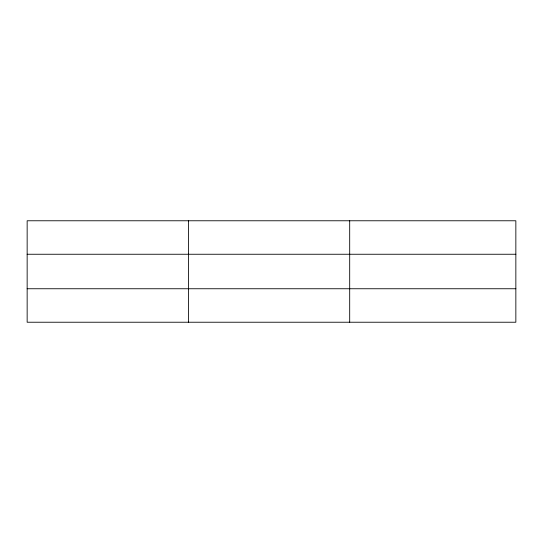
<?xml version="1.0" encoding="UTF-8"?>
<svg xmlns="http://www.w3.org/2000/svg" width="543" height="543" viewBox="0 0 543 543"><rect width="100%" height="100%" fill="white"/><g stroke="black" fill="none" stroke-linecap="round" stroke-linejoin="round"><path stroke-width="0.81" d="M188.421 322.23L188.421 220.77M349.692 322.23L349.692 220.77M515.85 254.253L515.85 220.77L27.15 220.77L27.15 322.23L515.85 322.23L515.85 254.253L27.15 254.253M27.15 288.747L515.85 288.747"/></g></svg>
